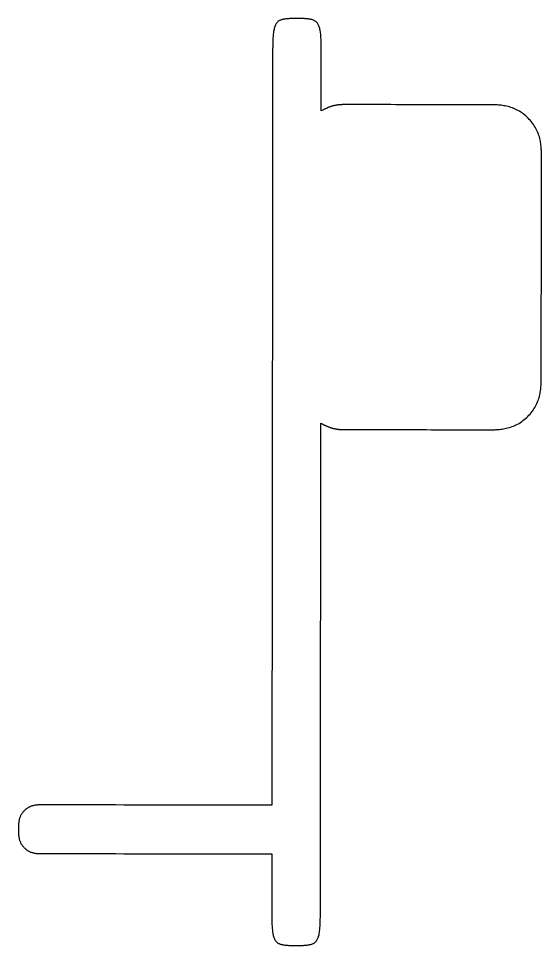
# Model space of a CAD drawing. Header units: millimetres. Extents: x -344 to 408, y -557 to -43.
# Drawn here: x -323.9 to -273.2, y -364.5 to -274.8 of the extents above; entities that cross this region are included whole.
import ezdxf

# ---------------------------------------------------------------- set-up
doc = ezdxf.new("R2010")
doc.units = ezdxf.units.MM

msp = doc.modelspace()

# ---------------------------------------------------------------- linework, layer by layer
at = {"flags": 128}
msp.add_lwpolyline([(-296.98541, -364.518283), (-296.769383, -364.518515), (-296.73539, -364.518543), (-296.698349, -364.518523), (-296.65845, -364.518405), (-296.615885, -364.518137), (-296.570846, -364.517668), (-296.523523, -364.516947), (-296.474109, -364.515923), (-296.422795, -364.514544), (-296.369772, -364.512761), (-296.315232, -364.51052), (-296.259366, -364.507772), (-296.202366, -364.504466), (-296.144423, -364.50055), (-296.085728, -364.495972), (-296.026474, -364.490683), (-295.966852, -364.484631), (-295.907052, -364.477765), (-295.847267, -364.470033), (-295.787688, -364.461385), (-295.728506, -364.451769), (-295.669899, -364.441094), (-295.611983, -364.429101), (-295.554861, -364.415494), (-295.498636, -364.399973), (-295.443411, -364.382241), (-295.389288, -364.361999), (-295.33637, -364.338949), (-295.28476, -364.312793), (-295.23456, -364.283232), (-295.185873, -364.249969), (-295.138801, -364.212704), (-295.093448, -364.17114), (-295.049916, -364.124979), (-295.008308, -364.073923), (-294.968725, -364.017672), (-294.931272, -363.955929), (-294.89605, -363.888396), (-294.863163, -363.814775), (-294.832713, -363.734766), (-294.804802, -363.648073), (-294.779495, -363.554571), (-294.756698, -363.454834), (-294.736281, -363.349613), (-294.71811, -363.239655), (-294.702056, -363.125711), (-294.687985, -363.008528), (-294.675767, -362.888857), (-294.66527, -362.767446), (-294.656361, -362.645045), (-294.64891, -362.522402), (-294.642785, -362.400266), (-294.637854, -362.279388), (-294.633985, -362.160515), (-294.631047, -362.044396), (-294.628908, -361.931782), (-294.627437, -361.823421), (-294.626502, -361.720061), (-294.62597, -361.622453), (-294.625711, -361.531346), (-294.624982, -360.914259), (-294.624981, -360.913281), (-294.624974, -360.906433), (-294.624954, -360.887846), (-294.624916, -360.851649), (-294.624852, -360.791974), (-294.624758, -360.70295), (-294.624625, -360.578707), (-294.62445, -360.413377), (-294.624224, -360.201089), (-294.623942, -359.935973), (-294.623597, -359.612161), (-294.623184, -359.223781), (-294.622696, -358.764965), (-294.622127, -358.229842), (-294.62147, -357.612544), (-294.62072, -356.907199), (-294.61987, -356.10794), (-294.618913, -355.208895), (-294.617845, -354.204195), (-294.616657, -353.08797), (-294.615348, -351.857286), (-294.613927, -350.520947), (-294.612405, -349.090693), (-294.610797, -347.578262), (-294.609113, -345.995395), (-294.607367, -344.353831), (-294.605571, -342.665309), (-294.603737, -340.941569), (-294.601878, -339.19435), (-294.600007, -337.435392), (-294.598136, -335.676433), (-294.596278, -333.929214), (-294.594444, -332.205474), (-294.592648, -330.516952), (-294.590902, -328.875388), (-294.589218, -327.292521), (-294.587609, -325.78009), (-294.586088, -324.349836), (-294.584666, -323.013497), (-294.583357, -321.782813), (-294.58217, -320.666588), (-294.581101, -319.661888), (-294.580145, -318.762844), (-294.579295, -317.963584), (-294.578544, -317.258239), (-294.577888, -316.640941), (-294.577319, -316.105818), (-294.576831, -315.647002), (-294.576417, -315.258622), (-294.576073, -314.93481), (-294.575791, -314.669694), (-294.575565, -314.457406), (-294.575389, -314.292076), (-294.575257, -314.167833), (-294.575162, -314.078809), (-294.575099, -314.019134), (-294.57506, -313.982937), (-294.575041, -313.96435), (-294.575033, -313.957502), (-294.575032, -313.956524), (-294.449789, -314.021722), (-294.430077, -314.031979), (-294.408567, -314.043145), (-294.385341, -314.055148), (-294.360481, -314.067918), (-294.334067, -314.081387), (-294.306181, -314.095484), (-294.276904, -314.110138), (-294.246317, -314.12528), (-294.214503, -314.14084), (-294.181541, -314.156747), (-294.147513, -314.172932), (-294.112501, -314.189325), (-294.076586, -314.205855), (-294.03985, -314.222452), (-294.002372, -314.239047), (-293.964236, -314.25557), (-293.925522, -314.27195), (-293.886311, -314.288118), (-293.846684, -314.304002), (-293.806724, -314.319534), (-293.766499, -314.334654), (-293.726027, -314.349345), (-293.685315, -314.3636), (-293.644371, -314.377412), (-293.603199, -314.390776), (-293.561808, -314.403685), (-293.520203, -314.416131), (-293.47839, -314.42811), (-293.436377, -314.439613), (-293.39417, -314.450635), (-293.351775, -314.461169), (-293.309199, -314.471208), (-293.266448, -314.480747), (-293.22353, -314.489778), (-293.180449, -314.498295), (-293.137213, -314.506292), (-293.093829, -314.513761), (-293.050303, -314.520697), (-293.006641, -314.527093), (-292.96285, -314.532942), (-292.918954, -314.538243), (-292.875056, -314.543019), (-292.831272, -314.547297), (-292.787722, -314.551105), (-292.744525, -314.554469), (-292.701799, -314.557418), (-292.659664, -314.55998), (-292.618238, -314.562181), (-292.57764, -314.564049), (-292.537989, -314.565612), (-292.499403, -314.566898), (-292.462002, -314.567933), (-292.425904, -314.568746), (-292.391229, -314.569364), (-292.358094, -314.569815), (-292.32662, -314.570125), (-292.296924, -314.570324), (-292.269125, -314.570437), (-292.243343, -314.570494), (-292.069431, -314.570661), (-292.069152, -314.570661), (-292.067201, -314.570663), (-292.061905, -314.570669), (-292.051593, -314.57068), (-292.034592, -314.570698), (-292.009229, -314.570726), (-291.973832, -314.570764), (-291.92673, -314.570815), (-291.86625, -314.57088), (-291.790719, -314.570962), (-291.698465, -314.571062), (-291.587817, -314.571181), (-291.457101, -314.571322), (-291.304646, -314.571487), (-291.128779, -314.571677), (-290.927828, -314.571894), (-290.700121, -314.57214), (-290.443985, -314.572417), (-290.157748, -314.572726), (-289.839738, -314.57307), (-289.489119, -314.573449), (-289.108399, -314.57386), (-288.700923, -314.5743), (-288.270034, -314.574766), (-287.819079, -314.575253), (-287.351401, -314.575759), (-286.870345, -314.576279), (-286.379255, -314.576809), (-285.881476, -314.577347), (-285.380353, -314.577889), (-284.87923, -314.57843), (-284.381451, -314.578968), (-283.890361, -314.579499), (-283.409305, -314.580018), (-282.941627, -314.580524), (-282.490671, -314.581011), (-282.059783, -314.581477), (-281.652307, -314.581917), (-281.271587, -314.582328), (-280.920968, -314.582707), (-280.602958, -314.583051), (-280.316721, -314.58336), (-280.060585, -314.583637), (-279.832878, -314.583883), (-279.631927, -314.5841), (-279.45606, -314.58429), (-279.303605, -314.584455), (-279.172889, -314.584596), (-279.06224, -314.584716), (-278.969987, -314.584815), (-278.894456, -314.584897), (-278.833976, -314.584962), (-278.786873, -314.585013), (-278.751477, -314.585051), (-278.726114, -314.585079), (-278.709113, -314.585097), (-278.698801, -314.585108), (-278.693505, -314.585114), (-278.691554, -314.585116), (-278.691275, -314.585116), (-278.189511, -314.585659), (-278.110557, -314.585693), (-278.024522, -314.585427), (-277.931849, -314.584553), (-277.832982, -314.582761), (-277.728368, -314.579744), (-277.618449, -314.575194), (-277.503672, -314.568802), (-277.384479, -314.560259), (-277.261315, -314.549258), (-277.134626, -314.53549), (-277.004856, -314.518647), (-276.872448, -314.49842), (-276.737849, -314.474501), (-276.601501, -314.446581), (-276.46385, -314.414354), (-276.32534, -314.377509), (-276.186416, -314.335738), (-276.047522, -314.288734), (-275.909103, -314.236188), (-275.771602, -314.177792), (-275.635432, -314.113328), (-275.500864, -314.042944), (-275.36814, -313.96688), (-275.237498, -313.885375), (-275.109178, -313.798668), (-274.983419, -313.706997), (-274.860462, -313.610603), (-274.740546, -313.509724), (-274.62391, -313.404599), (-274.510794, -313.295468), (-274.401437, -313.18257), (-274.29608, -313.066143), (-274.194962, -312.946428), (-274.098322, -312.823663), (-274.0064, -312.698087), (-273.919435, -312.569939), (-273.837668, -312.439459), (-273.761337, -312.306886), (-273.690683, -312.172458), (-273.625945, -312.036416), (-273.567271, -311.899032), (-273.514445, -311.760717), (-273.46716, -311.621917), (-273.425108, -311.483076), (-273.387982, -311.344639), (-273.355474, -311.207053), (-273.327278, -311.070761), (-273.303085, -310.936209), (-273.282588, -310.803843), (-273.26548, -310.674106), (-273.251454, -310.547445), (-273.240201, -310.424304), (-273.231415, -310.305129), (-273.224789, -310.190364), (-273.220014, -310.080455), (-273.216783, -309.975847), (-273.214789, -309.876985), (-273.213725, -309.784314), (-273.213282, -309.698279), (-273.212671, -309.117563), (-273.21267, -309.117136), (-273.212667, -309.114144), (-273.212658, -309.106023), (-273.212641, -309.090208), (-273.212613, -309.064135), (-273.212571, -309.025239), (-273.212513, -308.970955), (-273.212435, -308.89872), (-273.212336, -308.805968), (-273.212211, -308.690135), (-273.212059, -308.548657), (-273.211877, -308.378968), (-273.211661, -308.178504), (-273.21141, -307.944701), (-273.21112, -307.674994), (-273.210788, -307.366819), (-273.210413, -307.01761), (-273.209991, -306.624804), (-273.209519, -306.185836), (-273.208995, -305.69814), (-273.208417, -305.160436), (-273.207789, -304.57657), (-273.207117, -303.95167), (-273.206407, -303.290867), (-273.205663, -302.599289), (-273.204892, -301.882065), (-273.204099, -301.144324), (-273.20329, -300.391196), (-273.202469, -299.62781), (-273.201643, -298.859295), (-273.200817, -298.09078), (-273.199996, -297.327393), (-273.199186, -296.574266), (-273.198393, -295.836525), (-273.197622, -295.119301), (-273.196879, -294.427723), (-273.196168, -293.766919), (-273.195497, -293.14202), (-273.194869, -292.558153), (-273.194291, -292.020449), (-273.193767, -291.532754), (-273.193295, -291.093786), (-273.192873, -290.700979), (-273.192497, -290.351771), (-273.192166, -290.043595), (-273.191876, -289.773888), (-273.191625, -289.540085), (-273.191409, -289.339622), (-273.191227, -289.169933), (-273.191075, -289.028454), (-273.19095, -288.912621), (-273.19085, -288.819869), (-273.190773, -288.747634), (-273.190714, -288.693351), (-273.190673, -288.654455), (-273.190644, -288.628382), (-273.190627, -288.612567), (-273.190619, -288.604446), (-273.190616, -288.601454), (-273.190615, -288.601026), (-273.190042, -288.099291), (-273.190003, -288.020341), (-273.190264, -287.934311), (-273.191133, -287.841643), (-273.192919, -287.742782), (-273.195929, -287.638173), (-273.200472, -287.528261), (-273.206857, -287.413489), (-273.215392, -287.294302), (-273.226385, -287.171145), (-273.240144, -287.044463), (-273.256978, -286.914698), (-273.277196, -286.782297), (-273.301105, -286.647704), (-273.329014, -286.511362), (-273.361231, -286.373717), (-273.398064, -286.235213), (-273.439823, -286.096294), (-273.486815, -285.957405), (-273.539348, -285.81899), (-273.597732, -285.681494), (-273.662182, -285.545327), (-273.732552, -285.410763), (-273.808602, -285.278042), (-273.890092, -285.147402), (-273.976785, -285.019084), (-274.068441, -284.893326), (-274.164821, -284.77037), (-274.265685, -284.650454), (-274.370795, -284.533817), (-274.479912, -284.4207), (-274.592796, -284.311342), (-274.709209, -284.205982), (-274.828911, -284.104861), (-274.951663, -284.008217), (-275.077227, -283.91629), (-275.205363, -283.829321), (-275.335831, -283.747547), (-275.468394, -283.67121), (-275.602812, -283.600548), (-275.738845, -283.535801), (-275.876221, -283.477117), (-276.014529, -283.424281), (-276.153323, -283.376985), (-276.292158, -283.334922), (-276.430589, -283.297784), (-276.568171, -283.265264), (-276.704459, -283.237055), (-276.839008, -283.212849), (-276.971372, -283.192339), (-277.101107, -283.175218), (-277.227766, -283.161178), (-277.350906, -283.149913), (-277.47008, -283.141114), (-277.584844, -283.134474), (-277.694753, -283.129687), (-277.799361, -283.126445), (-277.898223, -283.124439), (-277.990894, -283.123364), (-278.076929, -283.122912), (-278.657647, -283.122233), (-278.657926, -283.122232), (-278.659877, -283.12223), (-278.665172, -283.122225), (-278.675485, -283.122214), (-278.692487, -283.122196), (-278.71785, -283.122169), (-278.753247, -283.122132), (-278.800351, -283.122082), (-278.860833, -283.122019), (-278.936365, -283.121939), (-279.028621, -283.121842), (-279.139273, -283.121725), (-279.269992, -283.121588), (-279.422451, -283.121427), (-279.598322, -283.121242), (-279.799279, -283.12103), (-280.026992, -283.12079), (-280.283134, -283.12052), (-280.569378, -283.120218), (-280.887396, -283.119883), (-281.238024, -283.119514), (-281.618754, -283.119113), (-282.026241, -283.118683), (-282.45714, -283.118229), (-282.908107, -283.117754), (-283.375797, -283.117262), (-283.856865, -283.116755), (-284.347967, -283.116237), (-284.845759, -283.115713), (-285.346895, -283.115185), (-285.848031, -283.114657), (-286.345823, -283.114132), (-286.836925, -283.113615), (-287.317994, -283.113108), (-287.785684, -283.112615), (-288.23665, -283.11214), (-288.66755, -283.111686), (-289.075036, -283.111257), (-289.455766, -283.110855), (-289.806394, -283.110486), (-290.124412, -283.110151), (-290.410656, -283.109849), (-290.666799, -283.109579), (-290.894512, -283.10934), (-291.095468, -283.109128), (-291.27134, -283.108942), (-291.423799, -283.108782), (-291.554518, -283.108644), (-291.665169, -283.108528), (-291.757425, -283.10843), (-291.832958, -283.108351), (-291.89344, -283.108287), (-291.940543, -283.108237), (-291.97594, -283.1082), (-292.001304, -283.108173), (-292.018306, -283.108155), (-292.028618, -283.108145), (-292.033914, -283.108139), (-292.035865, -283.108137), (-292.036144, -283.108137), (-292.186381, -283.107966), (-292.210023, -283.107944), (-292.2358, -283.107947), (-292.263594, -283.108003), (-292.293284, -283.10814), (-292.324754, -283.108386), (-292.357883, -283.108768), (-292.392552, -283.109314), (-292.428644, -283.110052), (-292.46604, -283.11101), (-292.50462, -283.112216), (-292.544266, -283.113698), (-292.58486, -283.115482), (-292.626281, -283.117598), (-292.668413, -283.120072), (-292.711135, -283.122933), (-292.75433, -283.126208), (-292.797877, -283.129926), (-292.84166, -283.134114), (-292.885558, -283.138799), (-292.929453, -283.144011), (-292.973245, -283.14977), (-293.01691, -283.156076), (-293.060439, -283.162922), (-293.103828, -283.170302), (-293.147069, -283.178209), (-293.190157, -283.186638), (-293.233084, -283.19558), (-293.275845, -283.205031), (-293.318433, -283.214982), (-293.360842, -283.225429), (-293.403065, -283.236363), (-293.445095, -283.247779), (-293.486927, -283.259671), (-293.528554, -283.272031), (-293.569969, -283.284853), (-293.611167, -283.298131), (-293.65214, -283.311857), (-293.692883, -283.326027), (-293.733388, -283.340632), (-293.773651, -283.355667), (-293.81365, -283.371114), (-293.853318, -283.386914), (-293.892573, -283.402998), (-293.931333, -283.419295), (-293.969517, -283.435735), (-294.007043, -283.452249), (-294.04383, -283.468768), (-294.079795, -283.48522), (-294.114858, -283.501536), (-294.148936, -283.517647), (-294.181948, -283.533483), (-294.213813, -283.548973), (-294.244449, -283.564048), (-294.273774, -283.578638), (-294.301706, -283.592674), (-294.328165, -283.606084), (-294.353068, -283.6188), (-294.376334, -283.630752), (-294.397881, -283.64187), (-294.543092, -283.717006), (-294.543092, -283.716895), (-294.543091, -283.716117), (-294.543088, -283.714006), (-294.543084, -283.709895), (-294.543077, -283.703116), (-294.543066, -283.693004), (-294.54305, -283.678891), (-294.54303, -283.660111), (-294.543004, -283.635997), (-294.542971, -283.605882), (-294.542932, -283.5691), (-294.542884, -283.524984), (-294.542828, -283.472867), (-294.542762, -283.412082), (-294.542686, -283.341962), (-294.542599, -283.261842), (-294.542501, -283.171053), (-294.54239, -283.06893), (-294.542267, -282.954805), (-294.54213, -282.828013), (-294.541979, -282.688218), (-294.541814, -282.536423), (-294.541639, -282.373959), (-294.541453, -282.202161), (-294.541258, -282.022362), (-294.541056, -281.835895), (-294.540849, -281.644095), (-294.540637, -281.448294), (-294.540422, -281.249826), (-294.540206, -281.050025), (-294.53999, -280.850223), (-294.539775, -280.651755), (-294.539563, -280.455954), (-294.539356, -280.264154), (-294.539154, -280.077688), (-294.53896, -279.897888), (-294.538774, -279.72609), (-294.538598, -279.563627), (-294.538434, -279.411831), (-294.538282, -279.272037), (-294.538145, -279.145244), (-294.538022, -279.031119), (-294.537911, -278.928996), (-294.537813, -278.838208), (-294.537726, -278.758087), (-294.53765, -278.687968), (-294.537585, -278.627183), (-294.537528, -278.575066), (-294.537481, -278.530949), (-294.537441, -278.494167), (-294.537408, -278.464052), (-294.537382, -278.439938), (-294.537362, -278.421158), (-294.537346, -278.407046), (-294.537336, -278.396933), (-294.537328, -278.390155), (-294.537324, -278.386043), (-294.537321, -278.383932), (-294.537321, -278.383154), (-294.537321, -278.383043), (-294.536741, -277.849728), (-294.536672, -277.765856), (-294.536728, -277.674733), (-294.537042, -277.577109), (-294.537747, -277.473732), (-294.538977, -277.365351), (-294.540865, -277.252716), (-294.543545, -277.136576), (-294.54715, -277.01768), (-294.551814, -276.896776), (-294.557669, -276.774614), (-294.564849, -276.651943), (-294.573488, -276.529512), (-294.583718, -276.40807), (-294.595674, -276.288366), (-294.609489, -276.171149), (-294.625296, -276.057168), (-294.643228, -275.947173), (-294.663419, -275.841912), (-294.686002, -275.742134), (-294.711111, -275.648589), (-294.738839, -275.56185), (-294.769123, -275.481795), (-294.801858, -275.408125), (-294.836943, -275.340541), (-294.874272, -275.278745), (-294.913742, -275.222439), (-294.955251, -275.171324), (-294.998694, -275.125102), (-295.043968, -275.083474), (-295.090969, -275.046143), (-295.139594, -275.01281), (-295.18974, -274.983176), (-295.241302, -274.956944), (-295.294178, -274.933814), (-295.348263, -274.913488), (-295.403456, -274.895669), (-295.45965, -274.880058), (-295.516745, -274.866355), (-295.574635, -274.854264), (-295.633217, -274.843485), (-295.692374, -274.833762), (-295.751928, -274.825003), (-295.811688, -274.817157), (-295.871462, -274.810174), (-295.93106, -274.804002), (-295.99029, -274.798593), (-296.04896, -274.793895), (-296.106879, -274.789857), (-296.163856, -274.78643), (-296.219699, -274.783562), (-296.274217, -274.781203), (-296.327218, -274.779303), (-296.378512, -274.777811), (-296.427906, -274.776676), (-296.475209, -274.775849), (-296.52023, -274.775278), (-296.562778, -274.774913), (-296.602661, -274.774703), (-296.639687, -274.774599), (-296.889607, -274.774285), (-297.105574, -274.77411), (-297.139557, -274.77409), (-297.176588, -274.774118), (-297.216476, -274.774241), (-297.25903, -274.774511), (-297.304058, -274.774975), (-297.351368, -274.775684), (-297.40077, -274.776687), (-297.452072, -274.778034), (-297.505083, -274.779773), (-297.559612, -274.781955), (-297.615467, -274.784629), (-297.672456, -274.787844), (-297.730389, -274.791649), (-297.789074, -274.796095), (-297.84832, -274.80123), (-297.907936, -274.807104), (-297.967729, -274.813767), (-298.027509, -274.821267), (-298.087085, -274.829655), (-298.146265, -274.838979), (-298.204873, -274.849332), (-298.26279, -274.860974), (-298.319915, -274.874209), (-298.376144, -274.889338), (-298.431374, -274.906665), (-298.485504, -274.926493), (-298.538429, -274.949125), (-298.590047, -274.974864), (-298.640255, -275.004013), (-298.688951, -275.036874), (-298.736032, -275.073751), (-298.781395, -275.114947), (-298.824936, -275.160764), (-298.866554, -275.211505), (-298.906145, -275.267474), (-298.943607, -275.328974), (-298.978836, -275.396306), (-299.011731, -275.469775), (-299.042187, -275.549684), (-299.070103, -275.636334), (-299.095415, -275.729853), (-299.118214, -275.829664), (-299.138634, -275.935013), (-299.156805, -276.045145), (-299.17286, -276.159308), (-299.18693, -276.276747), (-299.199147, -276.39671), (-299.209643, -276.518442), (-299.218549, -276.641189), (-299.225997, -276.764198), (-299.232119, -276.886716), (-299.237047, -277.007988), (-299.240911, -277.12726), (-299.243845, -277.24378), (-299.24598, -277.356794), (-299.247447, -277.465547), (-299.248379, -277.569286), (-299.248906, -277.667258), (-299.249161, -277.758708), (-299.249864, -278.378128), (-299.249865, -278.37964), (-299.249877, -278.390221), (-299.249907, -278.418941), (-299.249967, -278.47487), (-299.250065, -278.567077), (-299.250212, -278.704631), (-299.250417, -278.896602), (-299.25069, -279.15206), (-299.25104, -279.480074), (-299.251477, -279.889714), (-299.252011, -280.390049), (-299.252651, -280.990149), (-299.253407, -281.699083), (-299.25429, -282.52592), (-299.255307, -283.479731), (-299.25647, -284.569584), (-299.257788, -285.80455), (-299.25927, -287.193697), (-299.260927, -288.746096), (-299.262767, -290.470816), (-299.264796, -292.372391), (-299.266999, -294.437217), (-299.269357, -296.647156), (-299.271851, -298.984068), (-299.274461, -301.429814), (-299.277167, -303.966255), (-299.279951, -306.575252), (-299.282793, -309.238666), (-299.285674, -311.938359), (-299.288574, -314.65619), (-299.291474, -317.374022), (-299.294354, -320.073714), (-299.297196, -322.737129), (-299.29998, -325.346126), (-299.302687, -327.882567), (-299.305296, -330.328313), (-299.30779, -332.665225), (-299.310148, -334.875164), (-299.312351, -336.93999), (-299.31438, -338.841565), (-299.316221, -340.566284), (-299.317877, -342.118683), (-299.319359, -343.507831), (-299.320677, -344.742796), (-299.32184, -345.83265), (-299.322858, -346.786461), (-299.32374, -347.613298), (-299.324497, -348.322232), (-299.325137, -348.922331), (-299.325671, -349.422666), (-299.326108, -349.832306), (-299.326458, -350.16032), (-299.32673, -350.415778), (-299.326935, -350.60775), (-299.327082, -350.745304), (-299.32718, -350.837511), (-299.32724, -350.893439), (-299.327271, -350.92216), (-299.327282, -350.932741), (-299.327284, -350.934252), (-299.327746, -350.934252), (-299.330981, -350.934248), (-299.339762, -350.934239), (-299.356861, -350.934221), (-299.385052, -350.934191), (-299.427107, -350.934147), (-299.485799, -350.934085), (-299.563901, -350.934003), (-299.664186, -350.933897), (-299.789427, -350.933765), (-299.942396, -350.933603), (-300.125867, -350.93341), (-300.342612, -350.933181), (-300.595405, -350.932915), (-300.887017, -350.932607), (-301.220222, -350.932255), (-301.597793, -350.931857), (-302.022503, -350.931409), (-302.497124, -350.930908), (-303.024429, -350.930352), (-303.605805, -350.929739), (-304.237093, -350.929073), (-304.912746, -350.92836), (-305.62722, -350.927606), (-306.374967, -350.926818), (-307.150444, -350.926), (-307.948103, -350.925158), (-308.762399, -350.924299), (-309.587787, -350.923428), (-310.41872, -350.922552), (-311.249654, -350.921675), (-312.075042, -350.920805), (-312.889338, -350.919945), (-313.686997, -350.919104), (-314.462473, -350.918286), (-315.210221, -350.917497), (-315.924694, -350.916743), (-316.600348, -350.916031), (-317.231635, -350.915365), (-317.813011, -350.914751), (-318.340317, -350.914195), (-318.814938, -350.913695), (-319.239647, -350.913246), (-319.617218, -350.912848), (-319.950424, -350.912497), (-320.242036, -350.912189), (-320.494828, -350.911922), (-320.711574, -350.911694), (-320.895044, -350.9115), (-321.048014, -350.911339), (-321.173255, -350.911207), (-321.27354, -350.911101), (-321.351642, -350.911019), (-321.410334, -350.910957), (-321.452389, -350.910912), (-321.48058, -350.910882), (-321.497679, -350.910864), (-321.50646, -350.910855), (-321.509695, -350.910852), (-321.510157, -350.910851), (-321.727706, -350.9106), (-321.761937, -350.910582), (-321.79924, -350.910694), (-321.83942, -350.911067), (-321.882285, -350.911834), (-321.927642, -350.913129), (-321.9753, -350.915084), (-322.025064, -350.917832), (-322.076742, -350.921506), (-322.130142, -350.926237), (-322.185071, -350.93216), (-322.241336, -350.939407), (-322.298744, -350.94811), (-322.357103, -350.958402), (-322.41622, -350.970417), (-322.475902, -350.984286), (-322.535957, -351.000144), (-322.596192, -351.018121), (-322.656414, -351.038352), (-322.71643, -351.060968), (-322.776048, -351.086104), (-322.835089, -351.113851), (-322.893436, -351.144147), (-322.950984, -351.176889), (-323.007629, -351.211973), (-323.063268, -351.249297), (-323.117796, -351.288757), (-323.17111, -351.330252), (-323.223106, -351.373677), (-323.27368, -351.418931), (-323.322728, -351.465909), (-323.370145, -351.51451), (-323.415829, -351.564629), (-323.459676, -351.616165), (-323.501581, -351.669014), (-323.54144, -351.723074), (-323.57915, -351.778241), (-323.614607, -351.834412), (-323.647707, -351.891485), (-323.678346, -351.949357), (-323.70642, -352.007924), (-323.731865, -352.067069), (-323.754775, -352.126615), (-323.775282, -352.186371), (-323.79352, -352.246145), (-323.809623, -352.305744), (-323.823723, -352.364978), (-323.835954, -352.423655), (-323.846449, -352.481583), (-323.855342, -352.538571), (-323.862765, -352.594426), (-323.868852, -352.648958), (-323.873736, -352.701974), (-323.87755, -352.753282), (-323.880429, -352.802693), (-323.882504, -352.850012), (-323.883909, -352.89505), (-323.884778, -352.937613), (-323.885244, -352.977512), (-323.885439, -353.014553), (-323.88573, -353.264573), (-323.885934, -353.48057), (-323.885944, -353.514558), (-323.885823, -353.551594), (-323.885436, -353.591488), (-323.88465, -353.634048), (-323.88333, -353.679082), (-323.881342, -353.7264), (-323.878553, -353.77581), (-323.874827, -353.82712), (-323.870031, -353.88014), (-323.86403, -353.934678), (-323.85669, -353.990542), (-323.847878, -354.047542), (-323.837459, -354.105487), (-323.825298, -354.164183), (-323.811262, -354.223442), (-323.795216, -354.28307), (-323.777026, -354.342877), (-323.756559, -354.402672), (-323.733679, -354.462263), (-323.708253, -354.521459), (-323.680187, -354.580083), (-323.649545, -354.638017), (-323.616433, -354.695158), (-323.580957, -354.751404), (-323.543222, -354.80665), (-323.503334, -354.860793), (-323.461396, -354.913731), (-323.417516, -354.96536), (-323.371798, -355.015578), (-323.324348, -355.06428), (-323.27527, -355.111363), (-323.224671, -355.156725), (-323.172656, -355.200263), (-323.11933, -355.241872), (-323.064798, -355.28145), (-323.009166, -355.318894), (-322.952539, -355.354101), (-322.895023, -355.386966), (-322.836722, -355.417388), (-322.777743, -355.445263), (-322.718204, -355.470527), (-322.658283, -355.493273), (-322.598171, -355.513633), (-322.538059, -355.53174), (-322.478139, -355.547727), (-322.418601, -355.561724), (-322.359637, -355.573866), (-322.301438, -355.584284), (-322.244196, -355.59311), (-322.188101, -355.600478), (-322.133344, -355.606518), (-322.080118, -355.611364), (-322.028612, -355.615149), (-321.97902, -355.618003), (-321.93153, -355.62006), (-321.886336, -355.621452), (-321.843627, -355.622312), (-321.803596, -355.622771), (-321.766434, -355.622963), (-321.515602, -355.623233), (-321.51514, -355.623233), (-321.511905, -355.623237), (-321.503124, -355.623246), (-321.486024, -355.623264), (-321.457832, -355.623294), (-321.415775, -355.623339), (-321.357081, -355.623401), (-321.278975, -355.623484), (-321.178686, -355.623591), (-321.05344, -355.623724), (-320.900465, -355.623886), (-320.716987, -355.624081), (-320.500233, -355.624311), (-320.247431, -355.624579), (-319.955807, -355.624889), (-319.622588, -355.625243), (-319.245002, -355.625644), (-318.820276, -355.626095), (-318.345636, -355.626599), (-317.81831, -355.627158), (-317.23691, -355.627776), (-316.605598, -355.628446), (-315.929917, -355.629163), (-315.215416, -355.629922), (-314.467638, -355.630716), (-313.692131, -355.631539), (-312.89444, -355.632386), (-312.080112, -355.633251), (-311.254691, -355.634127), (-310.423725, -355.63501), (-309.592758, -355.635892), (-308.767338, -355.636768), (-307.953009, -355.637633), (-307.155318, -355.63848), (-306.379811, -355.639303), (-305.632034, -355.640097), (-304.917532, -355.640856), (-304.241852, -355.641573), (-303.610539, -355.642244), (-303.02914, -355.642861), (-302.501814, -355.643421), (-302.027174, -355.643925), (-301.602447, -355.644376), (-301.224861, -355.644777), (-300.891643, -355.64513), (-300.600019, -355.64544), (-300.347216, -355.645708), (-300.130463, -355.645939), (-299.946985, -355.646133), (-299.794009, -355.646296), (-299.668763, -355.646429), (-299.568474, -355.646535), (-299.490369, -355.646618), (-299.431674, -355.646681), (-299.389618, -355.646725), (-299.361426, -355.646755), (-299.344326, -355.646773), (-299.335545, -355.646783), (-299.33231, -355.646786), (-299.331848, -355.646787), (-299.331848, -355.646896), (-299.331848, -355.647664), (-299.331851, -355.649747), (-299.331855, -355.653803), (-299.331863, -355.660491), (-299.331874, -355.670467), (-299.331889, -355.684391), (-299.33191, -355.702919), (-299.331936, -355.726709), (-299.33197, -355.75642), (-299.33201, -355.792708), (-299.332058, -355.836233), (-299.332116, -355.88765), (-299.332182, -355.94762), (-299.332259, -356.016798), (-299.332347, -356.095844), (-299.332447, -356.185414), (-299.332559, -356.286167), (-299.332685, -356.39876), (-299.332824, -356.523851), (-299.332977, -356.66177), (-299.333144, -356.811528), (-299.333323, -356.971812), (-299.333511, -357.141305), (-299.333709, -357.318691), (-299.333913, -357.502655), (-299.334124, -357.691882), (-299.334339, -357.885055), (-299.334557, -358.08086), (-299.334776, -358.27798), (-299.334996, -358.475101), (-299.335214, -358.670905), (-299.335429, -358.864079), (-299.33564, -359.053305), (-299.335844, -359.23727), (-299.336042, -359.414656), (-299.33623, -359.584149), (-299.336409, -359.744432), (-299.336576, -359.894191), (-299.336729, -360.03211), (-299.336868, -360.157201), (-299.336994, -360.269794), (-299.337106, -360.370547), (-299.337206, -360.460117), (-299.337294, -360.539162), (-299.337371, -360.608341), (-299.337437, -360.66831), (-299.337495, -360.719728), (-299.337543, -360.763253), (-299.337583, -360.799541), (-299.337617, -360.829252), (-299.337643, -360.853042), (-299.337664, -360.87157), (-299.337679, -360.885493), (-299.33769, -360.89547), (-299.337698, -360.902158), (-299.337702, -360.906214), (-299.337705, -360.908297), (-299.337705, -360.909064), (-299.337705, -360.909174), (-299.338237, -361.444359), (-299.338298, -361.528525), (-299.338234, -361.619965), (-299.337912, -361.717927), (-299.337198, -361.821657), (-299.335958, -361.930402), (-299.334061, -362.043408), (-299.331372, -362.159922), (-299.327758, -362.279192), (-299.323086, -362.400463), (-299.317223, -362.522983), (-299.310035, -362.645998), (-299.301389, -362.768756), (-299.291152, -362.890502), (-299.279191, -363.010483), (-299.265373, -363.127947), (-299.249563, -363.24214), (-299.231629, -363.352309), (-299.211438, -363.457701), (-299.188857, -363.557562), (-299.163751, -363.651138), (-299.136028, -363.737854), (-299.105751, -363.817835), (-299.073024, -363.891384), (-299.03795, -363.958804), (-299.000631, -364.020396), (-298.961173, -364.076465), (-298.919677, -364.127311), (-298.876247, -364.173238), (-298.830988, -364.214548), (-298.784, -364.251544), (-298.73539, -364.284528), (-298.685258, -364.313803), (-298.63371, -364.339672), (-298.580848, -364.362436), (-298.526775, -364.382399), (-298.471596, -364.399863), (-298.415412, -364.41513), (-298.358329, -364.428504), (-298.300448, -364.440286), (-298.241873, -364.45078), (-298.182723, -364.460245), (-298.123174, -364.468773), (-298.063417, -364.476413), (-298.003644, -364.483214), (-297.944047, -364.489225), (-297.884817, -364.494495), (-297.826146, -364.499074), (-297.768225, -364.50301), (-297.711245, -364.506352), (-297.655399, -364.509151), (-297.600876, -364.511453), (-297.54787, -364.51331), (-297.496572, -364.514769), (-297.447173, -364.515881), (-297.399864, -364.516693), (-297.354837, -364.517256), (-297.312284, -364.517618), (-297.272396, -364.517828), (-297.235365, -364.517936), (-296.98541, -364.518283)], dxfattribs=at)

doc.saveas('drawing.dxf')
